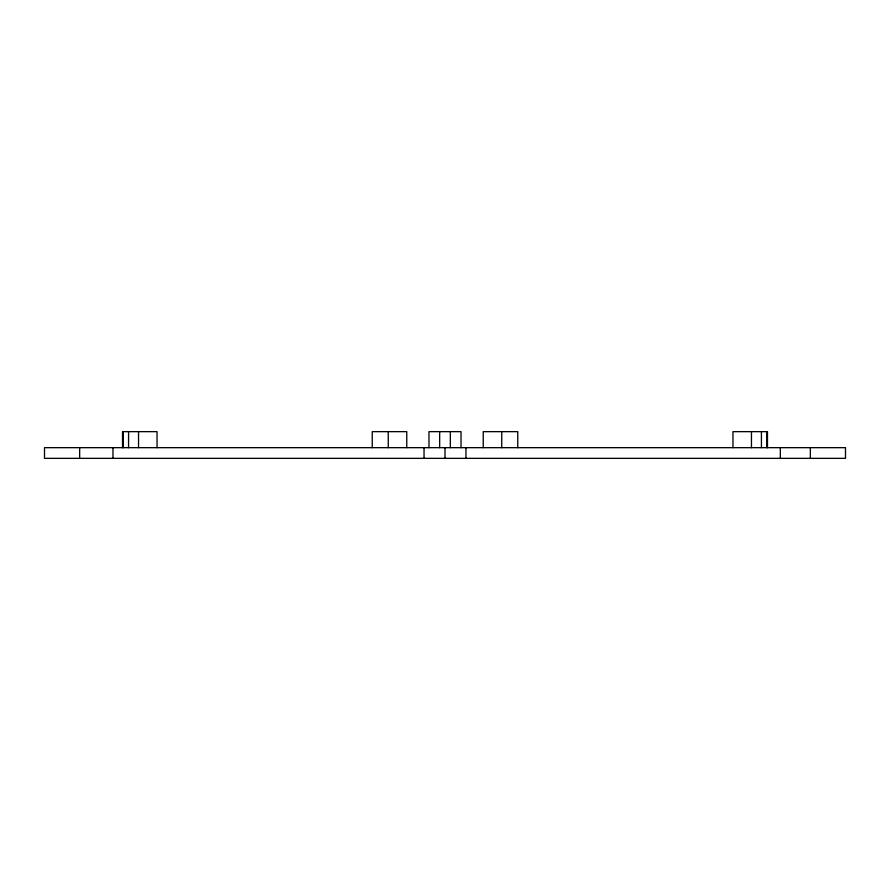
<?xml version="1.0" encoding="UTF-8"?>
<svg xmlns="http://www.w3.org/2000/svg" width="890" height="890" viewBox="0 0 890 890"><rect width="100%" height="100%" fill="white"/><g stroke="black" fill="none" stroke-linecap="round" stroke-linejoin="round"><path stroke-width="1.33" d="M810.345 447.67L810.345 458.35M780.33 447.67L780.33 458.35M767.48 447.67L767.48 431.65L732.96 431.65L732.96 447.67M766.768 431.65L766.768 447.67M761.428 431.65L761.428 447.67M751.46 431.65L751.46 447.67M517.758 447.67L517.758 431.65L483.237 431.65L483.237 447.67M501.738 431.65L501.738 447.67M465.959 447.67L465.959 458.35M461.02 447.67L461.02 431.65L428.98 431.65L428.98 447.67M450.34 431.65L450.34 447.67M445 447.67L445 458.35M439.66 431.65L439.66 447.67M424.041 447.67L424.041 458.35M406.763 447.67L406.763 431.65L372.243 431.65L372.243 447.67M388.262 431.65L388.262 447.67M157.041 447.67L157.041 431.65L122.52 431.65L122.52 447.67M138.54 431.65L138.54 447.67M128.572 431.65L128.572 447.67M123.232 431.65L123.232 447.67M112.974 447.67L112.974 458.35M79.655 447.67L79.655 458.35M845.5 447.67L44.5 447.67L44.5 458.35L845.5 458.35L845.5 447.67"/></g></svg>
